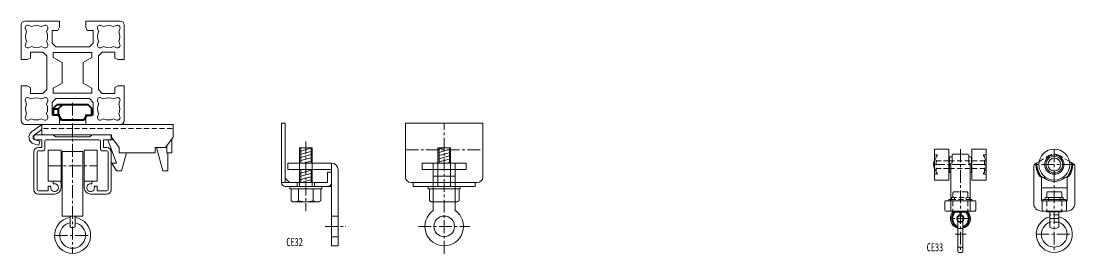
# Model space of a CAD drawing. Units: millimetres on the paper. Extents: x -610 to 165, y -419 to -180.
# Drawn here: x -244 to 165, y -419 to -328.9 of the extents above; entities that cross this region are included whole.
import ezdxf
from ezdxf.enums import TextEntityAlignment as Align

# ---------------------------------------------------------------- set-up
doc = ezdxf.new("R2010")
doc.units = ezdxf.units.MM
for name, pattern in [('CHAIN1', [8, 5, -1, 1, -1]), ('DASHED2', [3, 2, -1]), ('DOUBLE_CHAIN1', [8.8, 5, -1, 0.6, -0.6, 0.6, -1])]:
    doc.linetypes.add(name, pattern=pattern)
for name, color, linetype, lineweight in [('0-0', 7, 'Continuous', 18), ('0-1', 4, 'DOUBLE_CHAIN1', 18), ('0-2', 4, 'Continuous', 18), ('0-3', 4, 'Continuous', 18), ('0-8', 4, 'Continuous', 18)]:
    doc.layers.add(name, color=color, linetype=linetype, lineweight=lineweight)
doc.styles.add('ＭＳ ゴシック', font='')
doc.styles.get('ＭＳ ゴシック').set_extended_font_data('MS Gothic')

msp = doc.modelspace()

# ---------------------------------------------------------------- linework, layer by layer
at = {"layer": '0-0', "lineweight": 40}
for p, q in [((-231.47, -362.685), (-230.056, -361.271)), ((-231.47, -362.685), (-231.47, -365.271)), ((-217.884, -361.271), (-230.056, -361.271)), ((-229.566, -362.892), (-227.945, -361.271)), ((-228.891, -365.271), (-231.47, -365.271)), ((-229.47, -365.271), (-228.32, -367.271)), ((-219.62, -367.271), (-228.32, -367.271)), ((-218.47, -365.271), (-219.62, -367.271)), ((120.274, -402.757), (117.624, -402.757)), ((123.424, -402.757), (120.774, -402.757))]:
    msp.add_line(p, q, dxfattribs=at)
at = {"layer": '0-0', "color": 4, "linetype": 'CHAIN1'}
for p, q in [((-223.97, -360.471), (-223.97, -418.871)), ((-233.47, -384.871), (-214.47, -384.871)), ((-230.97, -411.871), (-216.97, -411.871))]:
    msp.add_line(p, q, dxfattribs=at)
at = {"layer": '0-0'}
for p, q in [((-236.47, -369.261), (-239.883, -371.778)), ((-235.94, -370.859), (-238.934, -373.066)), ((-235.94, -372.871), (-235.94, -368.982)), ((-235.283, -368.871), (-184.94, -368.871)), ((-184.94, -373.871), (-184.94, -368.871)), ((-142.953, -368.398), (-142.953, -391.398)), ((-94.784, -368.398), (-94.784, -389.198)), ((-64.784, -368.398), (-94.784, -368.398)), ((-64.784, -368.398), (-64.784, -389.198)), ((-238.97, -373.371), (-238.97, -374.371)), ((-238.47, -372.871), (-231.47, -372.871)), ((-238.47, -374.871), (-235.97, -374.871)), ((-235.97, -374.871), (-235.97, -377.871)), ((-235.94, -372.871), (-208.94, -372.871)), ((-234.77, -375.371), (-234.77, -378.571)), ((-234.27, -374.871), (-213.67, -374.871)), ((-231.47, -372.871), (-230.67, -373.671)), ((-230.67, -373.671), (-217.27, -373.671)), ((-216.47, -372.871), (-217.27, -373.671)), ((-209.47, -372.871), (-216.47, -372.871)), ((-213.17, -375.371), (-213.17, -378.571)), ((-211.97, -374.871), (-211.97, -377.871)), ((-209.47, -374.871), (-211.97, -374.871)), ((-210.246, -374.871), (-208.19, -374.871)), ((-206.97, -383.871), (-210.246, -374.871)), ((-208.97, -373.371), (-208.97, -374.371)), ((-208.94, -373.871), (-208.94, -372.871)), ((-208.94, -373.871), (-205.94, -377.871)), ((-184.94, -373.871), (-187.94, -377.871)), ((-185.47, -374.577), (-185.47, -379.871)), ((-239.013, -376.382), (-237.081, -376.9)), ((-238.97, -379.371), (-238.97, -394.371)), ((-237.77, -379.571), (-237.77, -394.171)), ((-237.27, -377.871), (-235.97, -377.871)), ((-235.27, -379.071), (-237.27, -379.071)), ((-228.47, -378.871), (-228.47, -390.871)), ((-227.97, -379.371), (-219.97, -379.371)), ((-219.97, -379.371), (-219.97, -404.371)), ((-219.47, -378.871), (-219.47, -390.871)), ((-212.67, -379.071), (-210.67, -379.071)), ((-210.67, -377.871), (-211.97, -377.871)), ((-210.17, -379.571), (-210.17, -394.171)), ((-208.97, -379.371), (-208.97, -394.371)), ((-205.94, -379.871), (-205.94, -377.871)), ((-204.97, -386.871), (-203.094, -379.871)), ((-188.97, -386.871), (-191.381, -377.871)), ((-187.47, -377.244), (-187.47, -379.871)), ((-187.47, -379.871), (-185.47, -379.871)), ((-186.97, -379.871), (-186.97, -386.871)), ((110.524, -390.357), (110.524, -378.557)), ((110.624, -378.457), (115.924, -378.457)), ((116.024, -378.557), (116.024, -390.357)), ((125.024, -378.557), (125.024, -390.357)), ((130.424, -378.457), (125.124, -378.457)), ((130.524, -390.357), (130.524, -378.557)), ((-206.97, -383.871), (-208.702, -383.871)), ((-140.453, -383.898), (-140.453, -386.398)), ((-135.953, -386.398), (-135.953, -383.898)), ((-130.953, -386.398), (-130.953, -383.898)), ((-88.284, -383.898), (-71.284, -383.898)), ((-88.284, -383.898), (-88.284, -386.398)), ((-84.084, -383.898), (-84.084, -402.253)), ((-82.284, -392.898), (-82.284, -383.898)), ((-77.284, -392.898), (-77.284, -383.898)), ((-75.484, -383.898), (-75.484, -402.253)), ((-71.284, -383.898), (-71.284, -386.398)), ((116.274, -382.957), (116.024, -382.957)), ((116.274, -381.757), (116.274, -387.157)), ((117.274, -381.457), (116.574, -381.457)), ((116.774, -383.866), (116.774, -402.457)), ((117.274, -383.866), (116.774, -383.866)), ((117.274, -380.757), (117.274, -383.866)), ((123.474, -380.457), (117.574, -380.457)), ((123.774, -380.757), (123.774, -383.866)), ((123.774, -381.457), (124.474, -381.457)), ((123.774, -383.866), (124.274, -383.866)), ((124.274, -383.866), (124.274, -402.457)), ((124.774, -381.757), (124.774, -387.157)), ((124.774, -382.957), (125.024, -382.957)), ((149.715, -384.024), (151.092, -383.229)), ((164.215, -384.024), (162.838, -383.229)), ((-188.97, -386.871), (-186.97, -386.871)), ((-140.453, -386.398), (-123.453, -386.398)), ((-125.053, -387.398), (-125.053, -391.398)), ((-125.053, -387.398), (-123.453, -387.398)), ((-120.953, -386.398), (-120.953, -415.898)), ((-88.284, -386.398), (-84.084, -386.398)), ((-84.084, -386.398), (-75.484, -386.398)), ((-75.484, -386.398), (-71.284, -386.398)), ((116.274, -385.957), (116.024, -385.957)), ((116.774, -387.457), (116.574, -387.457)), ((124.274, -387.457), (124.474, -387.457)), ((124.774, -385.957), (125.024, -385.957)), ((148.965, -385.323), (148.965, -399.457)), ((164.965, -385.323), (164.965, -399.457)), ((-228.47, -390.871), (-233.47, -390.871)), ((-231.47, -390.871), (-231.47, -391.957)), ((-228.97, -390.871), (-231.47, -390.871)), ((-228.47, -391.371), (-228.47, -393.371)), ((-219.47, -390.871), (-214.47, -390.871)), ((-219.47, -391.371), (-219.47, -393.371)), ((-218.97, -390.871), (-216.47, -390.871)), ((-216.47, -390.871), (-216.47, -391.957)), ((-142.953, -391.398), (-125.053, -391.398)), ((-136.853, -391.398), (-136.853, -392.898)), ((-135.953, -392.898), (-135.953, -391.398)), ((-130.953, -392.898), (-130.953, -391.398)), ((-130.053, -391.398), (-130.053, -392.898)), ((-92.584, -391.398), (-91.784, -391.398)), ((-91.784, -391.398), (-91.784, -392.898)), ((-84.084, -391.398), (-91.784, -391.398)), ((-84.084, -388.898), (-75.484, -388.898)), ((-84.084, -391.398), (-75.484, -391.398)), ((-67.784, -391.398), (-75.484, -391.398)), ((-67.784, -391.398), (-67.784, -392.898)), ((-66.984, -391.398), (-67.784, -391.398)), ((115.924, -390.457), (110.624, -390.457)), ((125.124, -390.457), (130.424, -390.457)), ((151.965, -389.819), (151.965, -398.457)), ((161.965, -389.819), (161.965, -398.457)), ((-237.27, -394.671), (-233.47, -394.671)), ((-237.27, -395.871), (-230.97, -395.871)), ((-233.47, -392.871), (-233.47, -394.671)), ((-233.47, -392.871), (-232.384, -392.871)), ((-210.67, -395.871), (-216.97, -395.871)), ((-214.47, -392.871), (-215.556, -392.871)), ((-214.47, -392.871), (-214.47, -394.671)), ((-210.67, -394.671), (-214.47, -394.671)), ((-141.453, -392.898), (-123.453, -392.898)), ((-84.084, -392.898), (-91.784, -392.898)), ((-84.084, -392.898), (-75.484, -392.898)), ((-84.084, -393.898), (-75.484, -393.898)), ((-67.784, -392.898), (-75.484, -392.898)), ((161.965, -393.457), (151.965, -393.457)), ((154.065, -395.357), (154.065, -397.257)), ((159.565, -395.057), (154.365, -395.057)), ((159.865, -395.357), (159.865, -397.257)), ((114.524, -398.757), (114.524, -402.157)), ((116.774, -398.457), (114.824, -398.457)), ((116.024, -397.957), (116.024, -398.457)), ((116.774, -397.957), (116.024, -397.957)), ((124.274, -397.957), (125.024, -397.957)), ((124.274, -398.457), (126.224, -398.457)), ((125.024, -397.957), (125.024, -398.457)), ((126.524, -398.757), (126.524, -402.157)), ((161.965, -398.457), (151.965, -398.457)), ((152.282, -398.757), (152.282, -402.157)), ((152.465, -397.957), (152.465, -398.457)), ((153.465, -397.257), (160.465, -397.257)), ((153.465, -397.257), (153.465, -397.957)), ((160.465, -397.257), (160.465, -397.957)), ((161.649, -398.757), (161.649, -402.157)), ((-224.97, -404.371), (-224.97, -408.603)), ((-222.97, -404.371), (-222.97, -408.603)), ((-123.453, -404.398), (-120.953, -404.398)), ((126.224, -402.457), (114.824, -402.457)), ((117.624, -402.457), (117.624, -402.757)), ((121.024, -404.457), (120.024, -404.457)), ((120.274, -402.457), (120.274, -403.98)), ((120.774, -402.457), (120.774, -403.98)), ((123.424, -402.457), (123.424, -402.757)), ((161.965, -402.457), (151.965, -402.457)), ((154.065, -402.457), (154.065, -402.757)), ((159.865, -402.757), (154.065, -402.757)), ((155.215, -402.757), (155.215, -408.665)), ((158.715, -402.757), (158.715, -408.665)), ((159.865, -402.457), (159.865, -402.757)), ((119.524, -404.957), (119.524, -417.957)), ((121.524, -404.957), (121.524, -417.957)), ((-123.453, -412.398), (-120.953, -412.398)), ((-123.453, -415.898), (-120.953, -415.898)), ((121.024, -418.457), (120.024, -418.457))]:
    msp.add_line(p, q, dxfattribs=at)
at = {"layer": '0-0', "color": 4, "linetype": 'DASHED2'}
msp.add_line((-235.283, -370.471), (-184.94, -370.471), dxfattribs=at)
at = {"layer": '0-0', "lineweight": 40}
for points in [[(-231.47, -362.892), (-229.566, -362.892), (-229.566, -365.271)], [(-219.049, -365.271), (-216.47, -365.271), (-216.47, -362.685), (-217.884, -361.271)]]:
    msp.add_lwpolyline(points, dxfattribs=at)
at = {"layer": '0-0'}
for points in [[(-142.953, -368.398), (-141.453, -368.398), (-141.453, -391.398)], [(-238.599, -374.837), (-236.667, -375.354), (-237.081, -376.9)], [(-228.47, -378.871), (-233.47, -378.871), (-233.47, -390.871)], [(-227.97, -379.371), (-227.97, -404.371), (-219.97, -404.371)], [(-219.47, -378.871), (-214.47, -378.871), (-214.47, -390.871)], [(-205.94, -379.871), (-191.94, -379.871), (-191.94, -377.871), (-187.94, -377.871)], [(-204.97, -386.871), (-206.97, -386.871), (-208.702, -383.871)], [(-140.453, -383.898), (-123.453, -383.898), (-123.453, -415.898)], [(152.465, -397.957), (161.465, -397.957), (161.465, -398.457)]]:
    msp.add_lwpolyline(points, dxfattribs=at)
for centre, radius in [((156.965, -384.457), 6), ((156.965, -384.457), 2.5), ((-79.784, -408.398), 4)]:
    msp.add_circle(centre, radius, dxfattribs=at)
for centre, radius, start, end in [((-238.34, -373.871), 2.6, 126.40308, 255), ((-235.283, -370.871), 2, 90, 126.40308), ((-238.34, -373.871), 1, 126.40308, 255), ((-238.47, -373.371), 0.5, 90, 180), ((-238.47, -374.371), 0.5, 180, 270), ((-234.27, -375.371), 0.5, 90, 180), ((-213.67, -375.371), 0.5, 0, 90), ((-209.47, -373.371), 0.5, 0, 90), ((-209.47, -374.371), 0.5, 270, 0), ((-237.27, -379.571), 1.7, 90, 180), ((-237.27, -379.571), 0.5, 90, 180), ((-235.27, -378.571), 0.5, 270, 0), ((-212.67, -378.571), 0.5, 180, 270), ((-210.67, -379.571), 1.7, 0, 90), ((-210.67, -379.571), 0.5, 0, 90), ((110.624, -378.557), 0.1, 90, 180), ((115.924, -378.557), 0.1, 0, 90), ((125.124, -378.557), 0.1, 90, 180), ((130.424, -378.557), 0.1, 360, 90), ((-123.453, -386.398), 2.5, 0, 90), ((114.046, -384.457), 3.922, 153.89862, 206.10138), ((116.574, -381.757), 0.3, 90, 180), ((117.574, -380.757), 0.3, 90, 180), ((123.474, -380.757), 0.3, 0, 90), ((124.474, -381.757), 0.3, 360, 90), ((150.465, -385.323), 1.5, 120, 180), ((163.465, -385.323), 1.5, 0, 60), ((116.574, -387.157), 0.3, 180, 270), ((124.474, -387.157), 0.3, 270, 0), ((-230.97, -393.371), 1.5, 160.52878, 109.47122), ((-228.97, -391.371), 0.5, 0, 90), ((-218.97, -391.371), 0.5, 90, 180), ((-216.97, -393.371), 1.5, 70.52878, 19.47122), ((-141.453, -391.398), 1.5, 180, 270), ((-124.953, -391.398), 1.5, 270, 360), ((-92.584, -389.198), 2.2, 180, 270), ((-66.984, -389.198), 2.2, 270, 0), ((110.624, -390.357), 0.1, 180, 270), ((115.924, -390.357), 0.1, 270, 360), ((125.124, -390.357), 0.1, 180, 270), ((130.424, -390.357), 0.1, 270, 0), ((152.465, -389.819), 0.5, 49.9948, 180), ((156.965, -384.457), 6.5, 229.9948, 310.0052), ((161.465, -389.819), 0.5, 0, 130.0052), ((-237.27, -394.171), 1.7, 180, 270), ((-237.27, -394.171), 0.5, 180, 270), ((-230.97, -393.371), 2.5, 270, 0), ((-216.97, -393.371), 2.5, 180, 270), ((-210.67, -394.171), 1.7, 270, 0), ((-210.67, -394.171), 0.5, 270, 0), ((154.365, -395.357), 0.3, 90, 180), ((159.565, -395.357), 0.3, 0, 90), ((114.824, -398.757), 0.3, 90, 180), ((126.224, -398.757), 0.3, 360, 90), ((151.965, -399.457), 3, 180, 270), ((152.582, -398.757), 0.3, 90, 180), ((161.349, -398.757), 0.3, 0, 90), ((161.965, -399.457), 3, 270, 360), ((-79.784, -408.398), 7.5, 124.983, 55.017), ((114.824, -402.157), 0.3, 180, 270), ((120.524, -405.357), 3.895, 138.12213, 255.12281), ((120.524, -405.357), 1.4, 100.28656, 224.41531), ((120.024, -404.957), 0.5, 90, 180), ((120.524, -405.357), 1.4, 315.58469, 79.71344), ((121.024, -404.957), 0.5, 360, 90), ((120.524, -405.357), 3.895, 284.87719, 41.87787), ((126.224, -402.157), 0.3, 270, 0), ((156.965, -411.457), 7, 104.47751, 75.52249), ((152.582, -402.157), 0.3, 180, 270), ((161.349, -402.157), 0.3, 270, 0), ((-223.97, -411.871), 7, 98.21321, 81.78679), ((-223.97, -411.871), 5, 101.53696, 78.46304), ((-223.97, -406.871), 2, 240, 300), ((156.965, -411.457), 5, 110.48732, 69.51268), ((156.965, -406.352), 2.9, 232.88274, 307.11726), ((120.024, -417.957), 0.5, 180, 270), ((121.024, -417.957), 0.5, 270, 0)]:
    msp.add_arc(centre, radius, start, end, dxfattribs=at)
at = {"layer": '0-0', "lineweight": 40}
for centre, radius, start, end in [((156.965, -384.457), 7, 175.1501, 225.90137), ((156.965, -384.457), 7, 314.09863, 4.8499), ((120.524, -405.357), 3.307, 128.17455, 252.4007), ((120.524, -405.357), 3.307, 287.5993, 51.82545)]:
    msp.add_arc(centre, radius, start, end, dxfattribs=at)
at = {"layer": '0-1', "linetype": 'CHAIN1'}
for p, q in [((-79.784, -419.047), (-79.784, -368.398)), ((-133.453, -375.449), (-133.453, -402.552)), ((-94.784, -378.798), (-64.784, -378.798)), ((120.524, -378.457), (120.524, -418.457)), ((156.965, -378.457), (156.965, -418.457)), ((130.524, -384.457), (110.124, -384.457)), ((164.965, -384.457), (148.965, -384.457)), ((-126.021, -408.398), (-117.925, -408.398)), ((-89.784, -408.398), (-69.784, -408.398)), ((124.419, -405.357), (116.629, -405.357)), ((158.715, -405.357), (155.215, -405.357)), ((122.815, -411.457), (118.542, -411.457)), ((149.965, -411.457), (163.965, -411.457))]:
    msp.add_line(p, q, dxfattribs=at)
at = {"layer": '0-2'}
for p, q in [((-135.953, -377.898), (-135.953, -383.898)), ((-135.953, -377.898), (-130.953, -377.898)), ((-130.953, -377.994), (-135.953, -379.333)), ((-130.953, -379.236), (-135.953, -380.576)), ((-135.453, -377.898), (-135.453, -383.898)), ((-131.453, -377.898), (-131.453, -383.898)), ((-130.953, -377.898), (-130.953, -383.898)), ((-79.64, -377.898), (-82.284, -378.606)), ((-82.284, -377.898), (-82.284, -383.898)), ((-82.284, -377.898), (-77.284, -377.898)), ((-77.284, -378.509), (-82.284, -379.849)), ((-77.284, -379.751), (-82.284, -381.091)), ((-81.784, -377.898), (-81.784, -383.898)), ((-77.784, -377.898), (-77.784, -383.898)), ((-77.284, -377.898), (-77.284, -383.898)), ((-130.953, -380.478), (-135.953, -381.818)), ((-130.953, -381.721), (-135.953, -383.06)), ((-130.953, -382.963), (-134.443, -383.898)), ((-77.284, -380.994), (-82.284, -382.333)), ((-77.284, -382.236), (-82.284, -383.576)), ((-77.284, -383.478), (-78.85, -383.898)), ((-135.953, -386.398), (-135.953, -391.398)), ((-135.061, -386.398), (-135.953, -386.637)), ((-130.953, -386.54), (-135.953, -387.879)), ((-130.953, -387.782), (-135.953, -389.122)), ((-135.453, -386.398), (-135.453, -391.398)), ((-131.453, -386.398), (-131.453, -391.398)), ((-130.953, -386.398), (-130.953, -391.398)), ((-141.453, -389.777), (-139.832, -391.398)), ((-130.953, -389.024), (-135.953, -390.364)), ((-130.953, -390.267), (-135.175, -391.398)), ((-139.703, -392.898), (-127.203, -392.898)), ((-139.703, -392.898), (-139.703, -393.898)), ((-139.703, -393.898), (-127.203, -393.898)), ((-139.203, -398.465), (-139.203, -393.898)), ((-136.328, -398.465), (-136.328, -393.898)), ((-130.578, -398.465), (-130.578, -393.898)), ((-127.703, -398.465), (-127.703, -393.898)), ((-127.203, -392.898), (-127.203, -393.898)), ((-86.034, -392.898), (-84.084, -392.898)), ((-86.034, -392.898), (-86.034, -393.898)), ((-86.034, -393.898), (-84.084, -393.898)), ((-85.534, -398.465), (-85.534, -393.898)), ((-75.484, -392.898), (-73.534, -392.898)), ((-75.484, -393.898), (-73.534, -393.898)), ((-74.034, -398.465), (-74.034, -393.898)), ((-73.534, -392.898), (-73.534, -393.898)), ((-138.453, -398.898), (-139.203, -398.465)), ((-138.453, -398.898), (-128.453, -398.898)), ((-128.453, -398.898), (-127.703, -398.465)), ((-84.784, -398.898), (-85.534, -398.465)), ((-84.784, -398.898), (-84.084, -398.898)), ((-84.084, -398.898), (-75.484, -398.898)), ((-75.484, -398.898), (-74.784, -398.898)), ((-74.784, -398.898), (-74.034, -398.465))]:
    msp.add_line(p, q, dxfattribs=at)
at = {"layer": '0-2', "linetype": 'DASHED2'}
for p, q in [((111.124, -381.957), (111.024, -381.957)), ((111.124, -387.707), (111.124, -381.207)), ((111.524, -381.207), (111.124, -381.207)), ((116.024, -382.957), (111.124, -382.957)), ((116.274, -382.957), (124.774, -382.957)), ((125.024, -382.957), (129.924, -382.957)), ((129.524, -380.707), (130.524, -380.707)), ((129.524, -381.207), (129.524, -380.707)), ((129.524, -381.207), (129.924, -381.207)), ((129.924, -387.707), (129.924, -381.207)), ((130.424, -382.207), (129.924, -382.207)), ((130.424, -386.707), (130.424, -382.207)), ((151.092, -383.229), (154.965, -380.993)), ((162.838, -383.229), (158.965, -380.993)), ((111.524, -388.207), (110.524, -388.207)), ((111.124, -386.957), (111.024, -386.957)), ((116.024, -385.957), (111.124, -385.957)), ((111.524, -387.707), (111.124, -387.707)), ((111.524, -387.707), (111.524, -388.207)), ((116.274, -385.957), (124.774, -385.957)), ((125.024, -385.957), (129.924, -385.957)), ((129.524, -387.707), (129.924, -387.707)), ((130.424, -386.707), (129.924, -386.707)), ((117.624, -395.357), (117.624, -397.257)), ((123.124, -395.057), (117.924, -395.057)), ((123.424, -395.357), (123.424, -397.257)), ((116.774, -397.957), (124.274, -397.957)), ((124.274, -398.457), (116.774, -398.457)), ((117.024, -397.257), (124.024, -397.257)), ((117.024, -397.257), (117.024, -397.957)), ((117.624, -398.557), (117.624, -402.457)), ((117.624, -398.557), (123.424, -398.557)), ((118.274, -397.257), (118.274, -398.057)), ((122.774, -397.257), (122.774, -398.057)), ((123.424, -398.557), (123.424, -402.457)), ((124.024, -397.257), (124.024, -397.957)), ((154.065, -398.557), (154.065, -402.457)), ((159.865, -398.557), (154.065, -398.557)), ((154.715, -397.257), (154.715, -398.557)), ((159.215, -397.257), (159.215, -398.557)), ((159.865, -398.557), (159.865, -402.457)), ((158.715, -403.957), (155.215, -403.957)), ((121.024, -406.457), (120.024, -406.457)), ((158.715, -406.757), (155.215, -406.757)), ((121.024, -416.457), (120.024, -416.457))]:
    msp.add_line(p, q, dxfattribs=at)
for points in [[(111.524, -381.207), (111.524, -380.707), (110.524, -380.707)], [(129.524, -387.707), (129.524, -388.207), (130.524, -388.207)]]:
    msp.add_lwpolyline(points, dxfattribs=at)
for centre, radius, start, end in [((114.046, -384.457), 3.922, 140.40225, 153.89862), ((156.965, -384.457), 4, 60, 120), ((114.046, -384.457), 3.922, 206.10138, 219.59775), ((117.924, -395.357), 0.3, 90, 180), ((123.124, -395.357), 0.3, 0, 90), ((120.024, -405.957), 0.5, 180, 270), ((120.524, -405.357), 1.4, 224.41531, 315.58469), ((121.024, -405.957), 0.5, 270, 0), ((120.524, -405.357), 3.895, 255.12281, 284.87719), ((120.024, -416.957), 0.5, 90, 180), ((121.024, -416.957), 0.5, 360, 90)]:
    msp.add_arc(centre, radius, start, end, dxfattribs=at)
at = {"layer": '0-2'}
for centre, radius, start, end in [((-137.766, -396.295), 2.603, 236.47264, 303.52736), ((-133.453, -389.137), 9.761, 252.86976, 287.13024), ((-129.141, -396.295), 2.603, 236.47264, 303.52736), ((-84.096, -396.295), 2.603, 236.47264, 270.27519), ((-75.471, -396.295), 2.603, 269.72481, 303.52736)]:
    msp.add_arc(centre, radius, start, end, dxfattribs=at)
at = {"layer": '0-3'}
for radius in [3.75, 3.25]:
    msp.add_circle((156.965, -384.457), radius, dxfattribs=at)
at = {"layer": '0-8'}
for p, q in [((-243.97, -330.371), (-243.97, -343.771)), ((-242.47, -328.871), (-229.07, -328.871)), ((-241.028, -330.531), (-239.798, -330.979)), ((-234.912, -330.531), (-236.142, -330.979)), ((-229.07, -331.271), (-229.07, -328.871)), ((-205.47, -328.871), (-218.87, -328.871)), ((-218.87, -331.271), (-218.87, -328.871)), ((-213.028, -330.531), (-211.798, -330.979)), ((-206.912, -330.531), (-208.142, -330.979)), ((-242.31, -331.813), (-241.862, -333.043)), ((-233.63, -331.813), (-234.078, -333.043)), ((-229.07, -331.271), (-229.67, -332.471)), ((-214.31, -331.813), (-213.862, -333.043)), ((-205.63, -331.813), (-206.078, -333.043)), ((-242.31, -337.929), (-241.862, -336.699)), ((-241.028, -339.211), (-239.798, -338.763)), ((-234.912, -339.211), (-236.142, -338.763)), ((-233.63, -337.929), (-234.078, -336.699)), ((-214.31, -337.929), (-213.862, -336.699)), ((-213.028, -339.211), (-211.798, -338.763)), ((-206.912, -339.211), (-208.142, -338.763)), ((-205.63, -337.929), (-206.078, -336.699)), ((-231.47, -340.971), (-216.47, -340.971)), ((-241.57, -343.771), (-243.97, -343.771)), ((-219.87, -352.871), (-219.87, -344.871)), ((-243.97, -353.971), (-241.57, -353.971)), ((-243.97, -367.371), (-243.97, -353.971)), ((-241.57, -353.971), (-240.37, -354.571)), ((-240.37, -354.571), (-240.37, -356.871)), ((-235.47, -356.871), (-233.97, -355.371)), ((-228.07, -352.871), (-231.47, -354.834)), ((-231.47, -354.834), (-231.47, -356.771)), ((-216.47, -354.834), (-219.87, -352.871)), ((-216.47, -356.771), (-216.47, -354.834)), ((-213.97, -355.371), (-212.47, -356.871)), ((-207.57, -354.571), (-206.37, -353.971)), ((-207.57, -356.871), (-207.57, -354.571)), ((-206.37, -353.971), (-203.97, -353.971)), ((-203.97, -367.371), (-203.97, -353.971)), ((-242.31, -359.813), (-241.862, -361.043)), ((-241.028, -358.531), (-239.798, -358.979)), ((-240.37, -356.871), (-235.47, -356.871)), ((-234.912, -358.531), (-236.142, -358.979)), ((-233.63, -359.813), (-234.078, -361.043)), ((-230.47, -358.871), (-231.97, -360.371)), ((-231.47, -356.771), (-216.47, -356.771)), ((-217.47, -358.871), (-230.47, -358.871)), ((-214.31, -359.813), (-213.862, -361.043)), ((-213.028, -358.531), (-211.798, -358.979)), ((-212.47, -356.871), (-207.57, -356.871)), ((-206.912, -358.531), (-208.142, -358.979)), ((-205.63, -359.813), (-206.078, -361.043)), ((-231.97, -360.371), (-231.97, -365.271)), ((-242.31, -365.929), (-241.862, -364.699)), ((-241.028, -367.211), (-239.798, -366.763)), ((-234.912, -367.211), (-236.142, -366.763)), ((-233.63, -365.929), (-234.078, -364.699)), ((-218.87, -366.471), (-218.27, -365.271)), ((-218.87, -368.871), (-218.87, -366.471)), ((-214.31, -365.929), (-213.862, -364.699)), ((-213.028, -367.211), (-211.798, -366.763)), ((-206.912, -367.211), (-208.142, -366.763)), ((-205.63, -365.929), (-206.078, -364.699)), ((-242.47, -368.871), (-229.07, -368.871)), ((-205.47, -368.871), (-218.87, -368.871))]:
    msp.add_line(p, q, dxfattribs=at)
for points in [[(-203.97, -330.371), (-203.97, -343.771), (-206.37, -343.771), (-207.57, -343.171), (-207.57, -340.871), (-212.47, -340.871), (-213.97, -342.371), (-213.97, -355.371)], [(-229.67, -332.471), (-231.97, -332.471), (-231.97, -337.371), (-230.47, -338.871), (-217.47, -338.871), (-215.97, -337.371), (-215.97, -332.471), (-218.27, -332.471), (-218.87, -331.271)], [(-233.97, -355.371), (-233.97, -342.371), (-235.47, -340.871), (-240.37, -340.871), (-240.37, -343.171), (-241.57, -343.771)], [(-231.47, -340.971), (-231.47, -342.908), (-228.07, -344.871), (-228.07, -352.871)], [(-219.87, -344.871), (-216.47, -342.908), (-216.47, -340.971)], [(-218.27, -365.271), (-215.97, -365.271), (-215.97, -360.371), (-217.47, -358.871)], [(-231.97, -365.271), (-229.67, -365.271), (-229.07, -366.471), (-229.07, -368.871)]]:
    msp.add_lwpolyline(points, dxfattribs=at)
for centre, radius, start, end in [((-242.47, -330.371), 1.5, 90, 180), ((-241.37, -331.471), 1, 69.99998, 199.99998), ((-237.97, -334.871), 4.3, 64.84056, 115.15942), ((-234.57, -331.471), 1, 340, 110), ((-213.37, -331.471), 1, 69.99998, 199.99998), ((-209.97, -334.871), 4.3, 64.84056, 115.15942), ((-206.57, -331.471), 1, 340, 110), ((-205.47, -330.371), 1.5, 0, 90), ((-237.97, -334.871), 4.3, 154.84056, 205.15942), ((-237.97, -334.871), 4.3, 334.84056, 25.15942), ((-209.97, -334.871), 4.3, 154.84056, 205.15942), ((-209.97, -334.871), 4.3, 334.84056, 25.15942), ((-241.37, -338.271), 1, 160, 290), ((-237.97, -334.871), 4.3, 244.84056, 295.15942), ((-234.57, -338.271), 1, 249.99998, 19.99998), ((-213.37, -338.271), 1, 160, 290), ((-209.97, -334.871), 4.3, 244.84056, 295.15942), ((-206.57, -338.271), 1, 249.99998, 19.99998), ((-241.37, -359.471), 1, 69.99998, 199.99998), ((-237.97, -362.871), 4.3, 64.84056, 115.15942), ((-234.57, -359.471), 1, 340, 110), ((-213.37, -359.471), 1, 69.99998, 199.99998), ((-209.97, -362.871), 4.3, 64.84056, 115.15942), ((-206.57, -359.471), 1, 340, 110), ((-237.97, -362.871), 4.3, 154.84056, 205.15942), ((-237.97, -362.871), 4.3, 334.84056, 25.15942), ((-209.97, -362.871), 4.3, 154.84056, 205.15942), ((-209.97, -362.871), 4.3, 334.84056, 25.15942), ((-242.47, -367.371), 1.5, 180, 270), ((-241.37, -366.271), 1, 160, 290), ((-237.97, -362.871), 4.3, 244.84056, 295.15942), ((-234.57, -366.271), 1, 249.99998, 19.99998), ((-213.37, -366.271), 1, 160, 290), ((-209.97, -362.871), 4.3, 244.84056, 295.15942), ((-206.57, -366.271), 1, 249.99998, 19.99998), ((-205.47, -367.371), 1.5, 270, 0)]:
    msp.add_arc(centre, radius, start, end, dxfattribs=at)

# ---------------------------------------------------------------- texts
at = {"layer": '0-0', "style": 'ＭＳ ゴシック', "width": 0.75}
for s, p in [('CE32', (-141.042, -416.957)), ('CE33', (107.436, -418.992))]:
    msp.add_text(s, height=3.152, dxfattribs=at).set_placement(p, align=Align.BOTTOM_LEFT)

doc.saveas('drawing.dxf')
